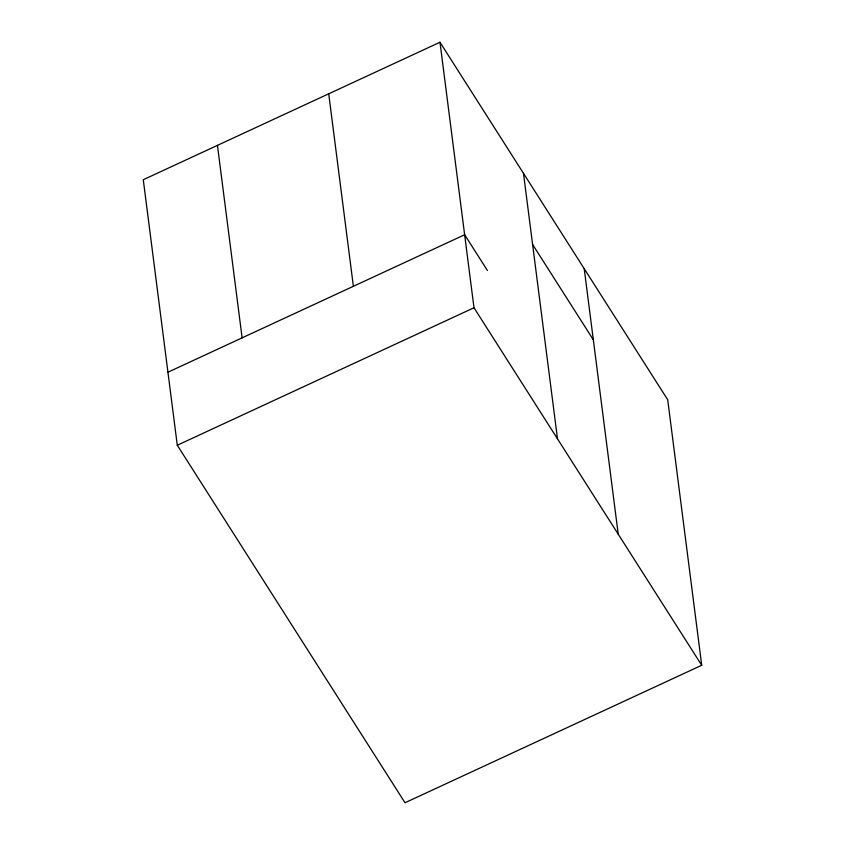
<?xml version="1.0" encoding="UTF-8"?>
<svg xmlns="http://www.w3.org/2000/svg" width="845" height="845" viewBox="0 0 845 845"><rect width="100%" height="100%" fill="white"/><g stroke="black" fill="none" stroke-linecap="round" stroke-linejoin="round"><path stroke-width="1.27" d="M439.981 42.25L143.28 179.731L177.292 445.241L405.019 802.75L701.72 665.269L667.708 399.759L439.981 42.25L473.992 307.76L701.72 665.269M167.933 372.222L464.644 234.741L487.417 270.495M177.292 445.241L473.992 307.76M532.593 244.458L593.317 339.796M584.212 268.678L618.223 534.177M523.488 173.341L557.499 438.84M328.716 93.806L353.379 286.297M217.45 145.361L242.114 337.852"/></g></svg>
